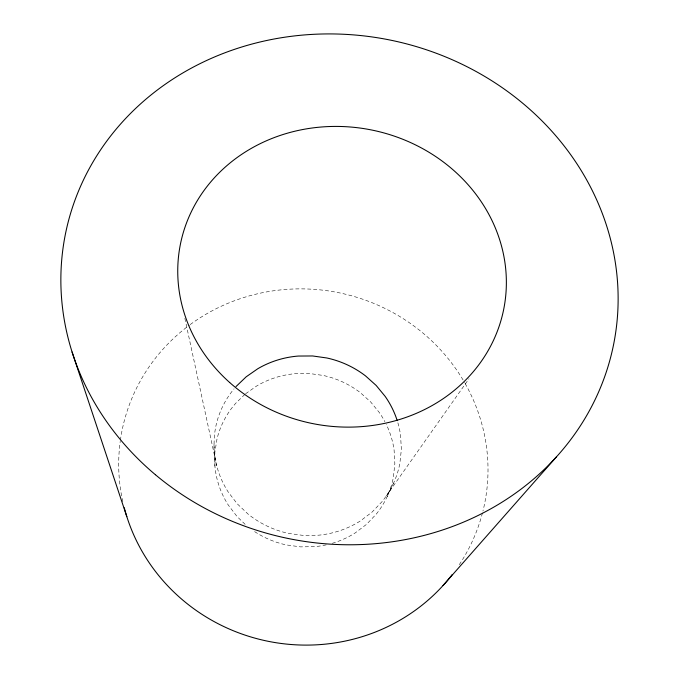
<?xml version="1.0" encoding="UTF-8"?>
<svg xmlns="http://www.w3.org/2000/svg" width="679" height="679" viewBox="0 0 679 679"><rect width="100%" height="100%" fill="white"/><g stroke="black" fill="none" stroke-linecap="round" stroke-linejoin="round"><path stroke-width="0.51" stroke-dasharray="3.4 2.55" d="M245.161 524.375L236.996 516.456L228.382 505.184A90.273 86.717 11.5 0 1 214.912 466.04C214.123 451.874 212.917 437.369 216.499 423.467A93.863 89.781 11.5 0 1 234.068 388.821M387.106 496.705L393.379 483.499M386.334 495.891L469.019 378.712M244.873 394.389L235.808 403.173A90.273 86.717 11.5 0 0 217.017 438.889L214.853 452.341L214.912 466.04M245.603 393.744L256.772 385.927A90.273 86.717 11.5 0 1 295.747 373.628L309.548 373.526L323.229 375.462A90.273 86.717 11.5 0 1 360.473 392.768L370.666 401.96L379.323 412.543A90.273 86.717 11.5 0 1 384.9 421.693M184.858 318.332L216.703 465.684M213.987 444.482L214.301 451.586A93.863 89.781 11.5 0 0 228.314 492.165L237.277 503.852L248.064 514.071A93.863 89.781 11.5 0 0 288.473 533.388L303.445 535.451L318.51 535.196A93.863 89.781 11.5 0 0 360.405 520.912L372.058 512.11L382.039 501.654A93.863 89.781 11.5 0 0 399.872 463.333L401.365 449.354L400.568 435.332A93.863 89.781 11.5 0 0 397.521 421.617M482.455 512.968A184.934 177.83 11.5 0 1 458.868 565.301M122.823 501.764A184.934 177.83 11.5 0 1 120.234 441.333M120.37 440.34A184.934 177.83 11.5 0 1 189.314 325.233M190.171 324.596A184.934 177.83 11.5 0 1 464.572 382.54M465.098 383.457A184.934 177.83 11.5 0 1 482.956 511.024M332.218 543.319A90.273 86.717 11.5 0 0 355.338 532.828L366.55 524.332L376.166 514.232A90.273 86.717 11.5 0 0 393.387 477.244L394.847 463.732L394.1 450.185A90.273 86.717 11.5 0 0 386.224 424.29M326.251 544.855A90.273 86.717 11.5 0 1 315.048 546.62L300.568 546.884L286.182 544.898A90.273 86.717 11.5 0 1 253.123 530.605"/><path stroke-width="1.02" d="M443.031 585.544L556.169 457.171M236.037 386.538L246.205 376.794L257.816 368.722A93.863 89.781 11.5 0 1 298.293 356.051L312.629 355.966L326.837 357.977A93.863 89.781 11.5 0 1 365.531 375.903L376.132 385.417L385.146 396.366A93.863 89.781 11.5 0 1 397.223 420.657M72.084 352.011L126.829 516.66M452.29 574.468A184.934 177.83 11.5 0 1 267.908 641.248A184.934 177.83 11.5 0 1 124.265 507.748M229.672 382.506A164.895 149.728 11.5 0 0 502.061 316.482A164.895 149.728 11.5 0 0 294.431 131.327A164.895 149.728 11.5 0 0 229.672 382.506M155.398 474.714A279.595 254.379 11.5 0 0 612.679 348.853A279.595 254.379 11.5 0 0 250.398 44.474A279.595 254.379 11.5 0 0 155.398 474.714"/></g></svg>
